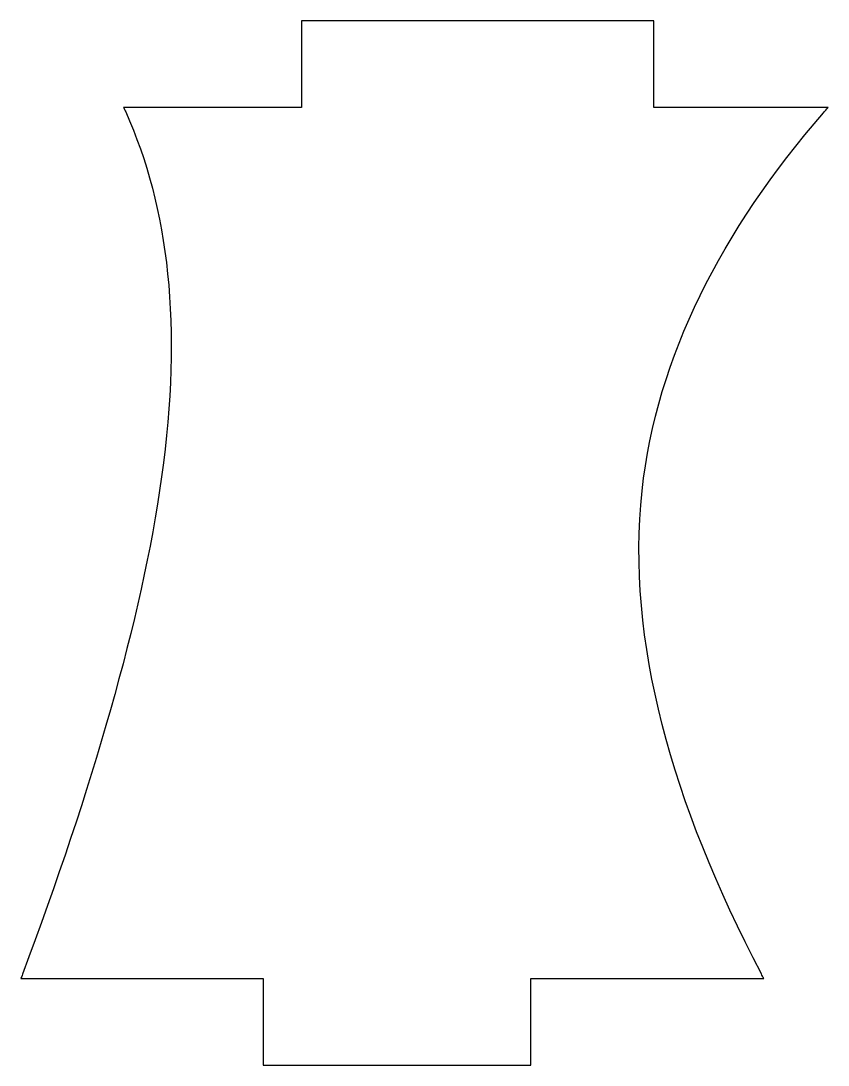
# Model space of a CAD drawing. Header units: millimetres. Extents: x -9.3 to 9.4, y -12.1 to 12.1.
import ezdxf

# ---------------------------------------------------------------- set-up
doc = ezdxf.new("R2010")
doc.units = ezdxf.units.MM
doc.layers.get('0').update_dxf_attribs({"linetype": 'CONTINUOUS'})

msp = doc.modelspace()

# ---------------------------------------------------------------- linework, layer by layer
for p, q in [((5.332, 12.075), (-2.818, 12.075)), ((-2.818, 12.075), (-2.818, 10.075)), ((5.332, 10.075), (5.332, 12.075)), ((-2.818, 10.075), (-6.926, 10.075)), ((9.356, 10.075), (5.332, 10.075)), ((-9.3, -10.075), (-3.698, -10.075)), ((-3.698, -10.075), (-3.698, -12.075)), ((2.484, -12.075), (2.484, -10.075)), ((2.484, -10.075), (7.87, -10.075)), ((-3.698, -12.075), (2.484, -12.075))]:
    msp.add_line(p, q)
for points, knots in [([(-6.926, 10.075), (-6.91, 10.04), (-6.894, 10.004), (-6.878, 9.969), (-5.887, 7.768), (-5.56, 4.997), (-6.048, 1.527), (-6.514, -1.789), (-7.665, -5.692), (-9.262, -9.974), (-9.275, -10.008), (-9.288, -10.041), (-9.3, -10.075)], [-0.008135, -0.008135, -0.008135, -0.008135, 0, 0, 0, 0.511324, 0.511324, 0.511324, 1, 1, 1, 1.003848, 1.003848, 1.003848, 1.003848]), ([(7.87, -10.075), (7.851, -10.038), (7.832, -10.002), (7.813, -9.965), (5.746, -6.009), (4.684, -2.257), (5.058, 1.204), (5.396, 4.325), (6.891, 7.22), (9.249, 9.951), (9.285, 9.992), (9.32, 10.034), (9.356, 10.075)], [-1.004852, -1.004852, -1.004852, -1.004852, -1, -1, -1, -0.474095, -0.474095, -0.474095, 0, 0, 0, 0.007154, 0.007154, 0.007154, 0.007154])]:
    msp.add_open_spline(points, degree=3, knots=knots)

doc.saveas('drawing.dxf')
